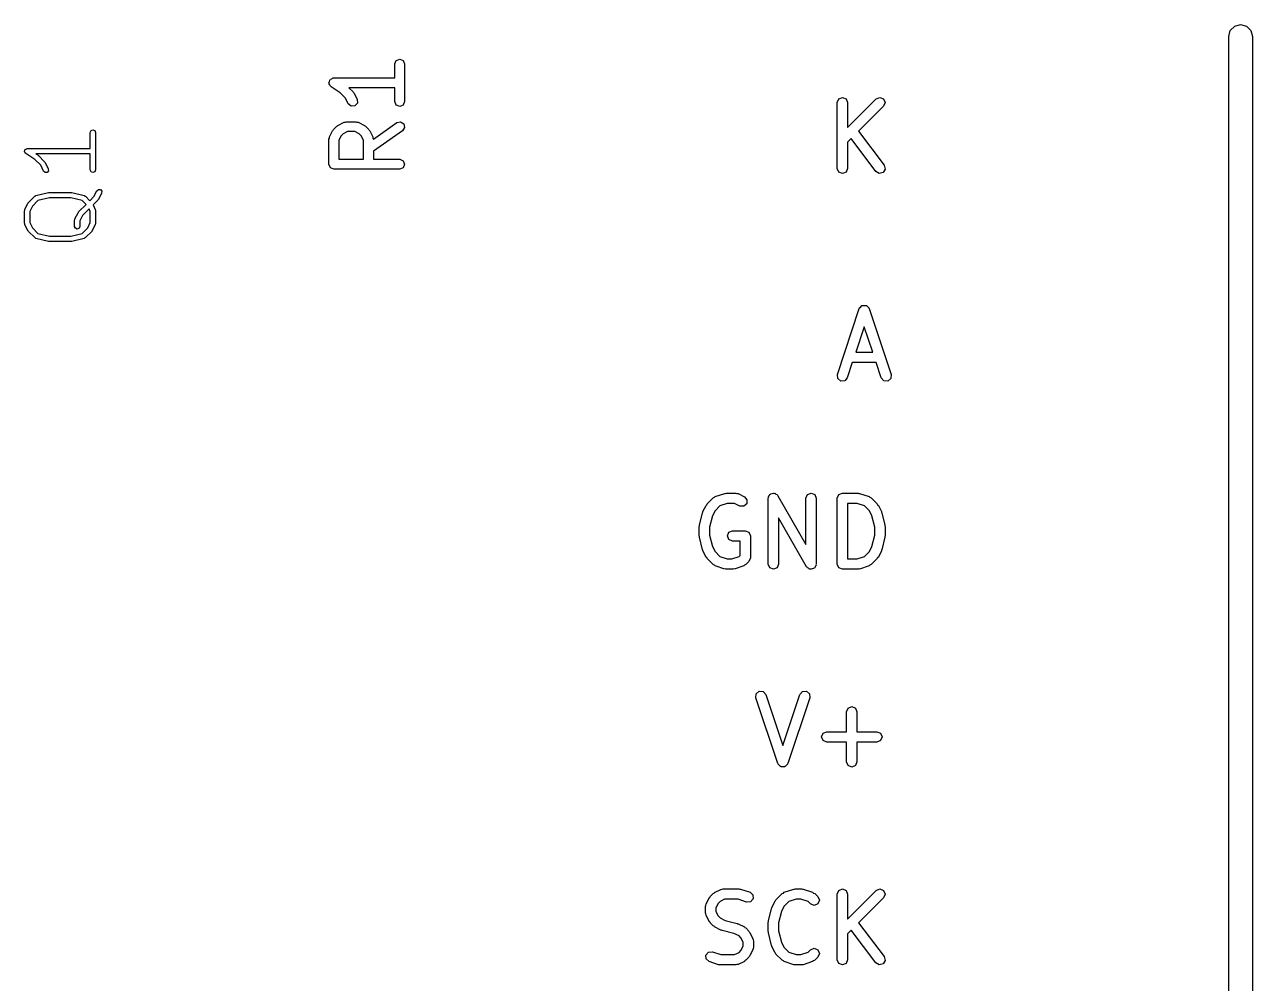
# Model space of a CAD drawing. Extents: x 114.4 to 183.2, y -118.4 to -91.7.
# Drawn here: x 167.4 to 183.15, y -107.06 to -94.75 of the extents above; entities that cross this region are included whole.
import ezdxf

# ---------------------------------------------------------------- set-up
doc = ezdxf.new("R2010")
doc.units = 0
doc.layers.add('BLACK', color=7, linetype='CONTINUOUS')

msp = doc.modelspace()

# ---------------------------------------------------------------- linework, layer by layer
at = {"layer": 'BLACK', "linetype": 'CONTINUOUS'}
for p, q in [((182.849, -94.9071), (182.869, -94.8309)), ((182.869, -94.8309), (182.925, -94.7751)), ((182.925, -94.7751), (183.001, -94.7547)), ((183.001, -94.7547), (183.077, -94.7751)), ((183.077, -94.7751), (183.133, -94.8309)), ((183.133, -94.8309), (183.153, -94.9071)), ((182.849, -117.513), (182.849, -94.9071)), ((183.153, -94.9071), (183.153, -117.513)), ((172.147, -95.2607), (172.165, -95.216)), ((172.147, -95.4387), (172.147, -95.2607)), ((172.165, -95.216), (172.21, -95.1974)), ((172.21, -95.1974), (172.255, -95.216)), ((172.255, -95.216), (172.273, -95.2607)), ((172.273, -95.2607), (172.273, -95.7433)), ((171.302, -95.502), (171.309, -95.485)), ((171.309, -95.485), (171.313, -95.4669)), ((171.313, -95.4669), (171.318, -95.4633)), ((171.318, -95.4633), (171.321, -95.4573)), ((171.321, -95.4573), (171.338, -95.4502)), ((171.338, -95.4502), (171.353, -95.4399)), ((171.353, -95.4399), (171.359, -95.4412)), ((171.359, -95.4412), (171.365, -95.4387)), ((171.365, -95.4387), (172.147, -95.4387)), ((171.304, -95.5081), (171.302, -95.502)), ((171.303, -95.5145), (171.304, -95.5081)), ((171.313, -95.5298), (171.303, -95.5145)), ((171.321, -95.5468), (171.313, -95.5298)), ((171.327, -95.5493), (171.321, -95.5468)), ((171.33, -95.5547), (171.327, -95.5493)), ((171.446, -95.6317), (171.33, -95.5547)), ((171.514, -95.7004), (171.446, -95.6317)), ((172.147, -95.5654), (171.558, -95.5654)), ((171.558, -95.5654), (171.611, -95.6181)), ((171.611, -95.6181), (171.615, -95.6278)), ((171.615, -95.6278), (171.623, -95.6346)), ((171.623, -95.6346), (171.663, -95.715)), ((172.147, -95.7433), (172.147, -95.5654)), ((171.55, -95.7717), (171.514, -95.7004)), ((171.587, -95.8034), (171.55, -95.7717)), ((171.635, -95.8), (171.587, -95.8034)), ((171.667, -95.7634), (171.635, -95.8)), ((171.663, -95.715), (171.667, -95.7634)), ((172.165, -95.7881), (172.147, -95.7433)), ((172.21, -95.8067), (172.165, -95.7881)), ((172.255, -95.7881), (172.21, -95.8067)), ((172.273, -95.7433), (172.255, -95.7881)), ((177.823, -95.7559), (177.843, -95.7087)), ((177.823, -96.6004), (177.823, -95.7559)), ((177.843, -95.7087), (177.89, -95.6892)), ((177.89, -95.6892), (177.937, -95.7087)), ((177.937, -95.7087), (177.957, -95.7559)), ((177.957, -96.0775), (178.325, -95.7087)), ((177.957, -95.7559), (177.957, -96.0775)), ((178.42, -95.803), (178.099, -96.1241)), ((178.325, -95.7087), (178.373, -95.6892)), ((178.373, -95.6892), (178.42, -95.7087)), ((178.42, -95.7087), (178.439, -95.7559)), ((178.439, -95.7559), (178.42, -95.803)), ((168.239, -96.1391), (168.249, -96.1152)), ((168.249, -96.1152), (168.273, -96.1053)), ((168.273, -96.1053), (168.297, -96.1152)), ((168.297, -96.1152), (168.307, -96.1391)), ((171.309, -96.1976), (171.349, -96.1172)), ((171.349, -96.1172), (171.357, -96.1103)), ((171.357, -96.1103), (171.361, -96.1007)), ((171.361, -96.1007), (171.401, -96.0605)), ((171.401, -96.0605), (171.411, -96.0565)), ((171.411, -96.0565), (171.417, -96.0486)), ((171.417, -96.0486), (171.498, -96.0084)), ((171.498, -96.0084), (171.513, -96.0074)), ((171.513, -96.0074), (171.526, -96.0017)), ((171.526, -96.0017), (171.647, -96.0017)), ((171.647, -96.0017), (171.66, -96.0074)), ((171.66, -96.0074), (171.675, -96.0084)), ((171.675, -96.0084), (171.756, -96.0486)), ((171.756, -96.0486), (171.762, -96.0565)), ((171.762, -96.0565), (171.772, -96.0605)), ((171.772, -96.0605), (171.812, -96.1007)), ((171.812, -96.1007), (171.816, -96.1103)), ((171.816, -96.1103), (171.824, -96.1172)), ((171.824, -96.1172), (171.864, -96.1976)), ((171.871, -96.2252), (172.174, -96.0132)), ((172.246, -96.117), (171.871, -96.3796)), ((172.174, -96.0132), (172.221, -96.0027)), ((172.221, -96.0027), (172.262, -96.0288)), ((172.272, -96.0761), (172.246, -96.117)), ((172.262, -96.0288), (172.272, -96.0761)), ((168.239, -96.3466), (168.239, -96.1391)), ((168.307, -96.1391), (168.307, -96.6217)), ((171.302, -96.2259), (171.308, -96.2123)), ((171.302, -96.5477), (171.302, -96.2259)), ((171.308, -96.2123), (171.309, -96.1976)), ((171.458, -96.183), (171.429, -96.2409)), ((171.429, -96.2409), (171.429, -96.4843)), ((171.483, -96.1573), (171.458, -96.183)), ((171.541, -96.1284), (171.483, -96.1573)), ((171.632, -96.1284), (171.541, -96.1284)), ((171.69, -96.1573), (171.632, -96.1284)), ((171.715, -96.183), (171.69, -96.1573)), ((171.744, -96.2409), (171.715, -96.183)), ((171.744, -96.4843), (171.744, -96.2409)), ((171.864, -96.1976), (171.865, -96.2123)), ((171.865, -96.2123), (171.871, -96.2252)), ((178.003, -96.2193), (177.957, -96.2661)), ((177.957, -96.2661), (177.957, -96.6004)), ((178.319, -96.6404), (178.003, -96.2193)), ((178.099, -96.1241), (178.426, -96.5604)), ((167.395, -96.3804), (167.398, -96.3713)), ((167.396, -96.3836), (167.395, -96.3804)), ((167.395, -96.387), (167.396, -96.3836)), ((167.401, -96.3952), (167.395, -96.387)), ((167.398, -96.3713), (167.4, -96.3616)), ((167.4, -96.3616), (167.403, -96.3597)), ((167.404, -96.4043), (167.401, -96.3952)), ((167.403, -96.3597), (167.404, -96.3565)), ((167.404, -96.3565), (167.414, -96.3527)), ((167.408, -96.4056), (167.404, -96.4043)), ((167.41, -96.4085), (167.408, -96.4056)), ((167.527, -96.4871), (167.41, -96.4085)), ((167.414, -96.3527), (167.422, -96.3473)), ((167.422, -96.3473), (167.425, -96.3479)), ((167.425, -96.3479), (167.428, -96.3466)), ((167.428, -96.3466), (168.239, -96.3466)), ((168.239, -96.4142), (167.54, -96.4142)), ((167.54, -96.4142), (167.568, -96.4327)), ((167.568, -96.4327), (167.57, -96.4356)), ((167.57, -96.4356), (167.573, -96.4369)), ((167.573, -96.4369), (167.653, -96.5174)), ((168.239, -96.6217), (168.239, -96.4142)), ((171.871, -96.3796), (171.871, -96.4843)), ((167.602, -96.5613), (167.527, -96.4871)), ((167.639, -96.6368), (167.602, -96.5613)), ((167.653, -96.5174), (167.655, -96.5225)), ((167.655, -96.5225), (167.66, -96.5261)), ((167.66, -96.5261), (167.7, -96.6066)), ((171.321, -96.5925), (171.302, -96.5477)), ((171.365, -96.611), (171.321, -96.5925)), ((171.429, -96.4843), (171.744, -96.4843)), ((171.871, -96.4843), (172.21, -96.4843)), ((172.21, -96.4843), (172.255, -96.5029)), ((172.255, -96.5925), (172.21, -96.611)), ((172.255, -96.5029), (172.273, -96.5477)), ((172.273, -96.5477), (172.255, -96.5925)), ((178.426, -96.5604), (178.439, -96.6099)), ((167.659, -96.6537), (167.639, -96.6368)), ((167.685, -96.6519), (167.659, -96.6537)), ((167.702, -96.6324), (167.685, -96.6519)), ((167.7, -96.6066), (167.702, -96.6324)), ((168.249, -96.6456), (168.239, -96.6217)), ((168.273, -96.6555), (168.249, -96.6456)), ((168.297, -96.6456), (168.273, -96.6555)), ((168.307, -96.6217), (168.297, -96.6456)), ((172.21, -96.611), (171.365, -96.611)), ((177.843, -96.6476), (177.823, -96.6004)), ((177.89, -96.6671), (177.843, -96.6476)), ((177.937, -96.6476), (177.89, -96.6671)), ((177.957, -96.6004), (177.937, -96.6476)), ((178.363, -96.6664), (178.319, -96.6404)), ((178.413, -96.6538), (178.363, -96.6664)), ((178.439, -96.6099), (178.413, -96.6538)), ((167.541, -96.9509), (167.702, -96.9106)), ((167.702, -96.9106), (167.706, -96.9113)), ((167.706, -96.9113), (167.71, -96.9096)), ((167.71, -96.9096), (167.991, -96.9096)), ((167.991, -96.9096), (167.995, -96.9113)), ((167.995, -96.9113), (168, -96.9106)), ((168, -96.9106), (168.16, -96.9509)), ((168.285, -96.9636), (168.323, -96.8881)), ((168.323, -96.8881), (168.343, -96.8712)), ((168.343, -96.8712), (168.368, -96.873)), ((168.368, -96.873), (168.385, -96.8925)), ((168.385, -96.8925), (168.384, -96.9183)), ((167.398, -97.1294), (167.438, -97.049)), ((167.438, -97.049), (167.443, -97.0453)), ((167.443, -97.0453), (167.445, -97.0402)), ((167.445, -97.0402), (167.525, -96.9597)), ((167.566, -97.0141), (167.496, -97.0841)), ((167.525, -96.9597), (167.533, -96.9563)), ((167.533, -96.9563), (167.541, -96.9509)), ((167.714, -96.9772), (167.566, -97.0141)), ((167.987, -96.9772), (167.714, -96.9772)), ((168.135, -97.0141), (167.987, -96.9772)), ((168.088, -97.1608), (168.185, -97.0641)), ((168.185, -97.0641), (168.135, -97.0141)), ((168.16, -96.9509), (168.168, -96.9563)), ((168.168, -96.9563), (168.176, -96.9597)), ((168.176, -96.9597), (168.233, -97.0163)), ((168.233, -97.0163), (168.285, -96.9636)), ((168.337, -97.0075), (168.274, -97.0707)), ((168.339, -97.0024), (168.337, -97.0075)), ((168.343, -96.9987), (168.339, -97.0024)), ((168.384, -96.9183), (168.343, -96.9987)), ((167.395, -97.1445), (167.398, -97.1372)), ((167.395, -97.3054), (167.395, -97.1445)), ((167.398, -97.1372), (167.398, -97.1294)), ((167.496, -97.0841), (167.462, -97.1525)), ((167.462, -97.1525), (167.462, -97.2974)), ((168.042, -97.25), (168.082, -97.1696)), ((168.082, -97.1696), (168.086, -97.166)), ((168.086, -97.166), (168.088, -97.1608)), ((168.14, -97.2047), (168.106, -97.2731)), ((168.223, -97.1211), (168.14, -97.2047)), ((168.239, -97.1525), (168.223, -97.1211)), ((168.239, -97.2974), (168.239, -97.1525)), ((168.274, -97.0707), (168.303, -97.1294)), ((168.303, -97.1294), (168.304, -97.1372)), ((168.304, -97.1372), (168.307, -97.1445)), ((168.307, -97.1445), (168.307, -97.3054)), ((167.398, -97.3126), (167.395, -97.3054)), ((167.398, -97.3205), (167.398, -97.3126)), ((167.438, -97.4009), (167.398, -97.3205)), ((167.462, -97.2974), (167.496, -97.3658)), ((167.496, -97.3658), (167.566, -97.4357)), ((168.038, -97.2651), (168.041, -97.2579)), ((168.038, -97.3456), (168.038, -97.2651)), ((168.048, -97.3695), (168.038, -97.3456)), ((168.041, -97.2579), (168.042, -97.25)), ((168.072, -97.3794), (168.048, -97.3695)), ((168.096, -97.3695), (168.072, -97.3794)), ((168.106, -97.3456), (168.096, -97.3695)), ((168.106, -97.2731), (168.106, -97.3456)), ((168.135, -97.4357), (168.205, -97.3658)), ((168.205, -97.3658), (168.239, -97.2974)), ((168.303, -97.3205), (168.263, -97.4009)), ((168.304, -97.3126), (168.303, -97.3205)), ((168.307, -97.3054), (168.304, -97.3126)), ((167.443, -97.4046), (167.438, -97.4009)), ((167.445, -97.4097), (167.443, -97.4046)), ((167.525, -97.4901), (167.445, -97.4097)), ((167.533, -97.4936), (167.525, -97.4901)), ((167.541, -97.499), (167.533, -97.4936)), ((167.702, -97.5392), (167.541, -97.499)), ((167.566, -97.4357), (167.714, -97.4727)), ((167.706, -97.5386), (167.702, -97.5392)), ((167.71, -97.5402), (167.706, -97.5386)), ((167.991, -97.5402), (167.71, -97.5402)), ((167.714, -97.4727), (167.987, -97.4727)), ((167.987, -97.4727), (168.135, -97.4357)), ((167.995, -97.5386), (167.991, -97.5402)), ((168, -97.5392), (167.995, -97.5386)), ((168.16, -97.499), (168, -97.5392)), ((168.168, -97.4936), (168.16, -97.499)), ((168.176, -97.4901), (168.168, -97.4936)), ((168.257, -97.4097), (168.176, -97.4901)), ((168.259, -97.4046), (168.257, -97.4097)), ((168.263, -97.4009), (168.259, -97.4046)), ((177.827, -99.2463), (178.108, -98.4018)), ((178.108, -98.4018), (178.111, -98.398)), ((178.111, -98.398), (178.112, -98.3931)), ((178.112, -98.3931), (178.128, -98.3792)), ((178.128, -98.3792), (178.142, -98.3632)), ((178.142, -98.3632), (178.147, -98.3629)), ((178.147, -98.3629), (178.15, -98.3596)), ((178.15, -98.3596), (178.171, -98.3611)), ((178.171, -98.3611), (178.193, -98.3596)), ((178.193, -98.3596), (178.196, -98.3629)), ((178.196, -98.3629), (178.201, -98.3632)), ((178.201, -98.3632), (178.215, -98.3792)), ((178.215, -98.3792), (178.231, -98.3931)), ((178.231, -98.3931), (178.231, -98.398)), ((178.231, -98.398), (178.235, -98.4018)), ((178.235, -98.4018), (178.516, -99.2463)), ((178.171, -98.6337), (178.063, -98.9595)), ((178.28, -98.9595), (178.171, -98.6337)), ((178.063, -98.9595), (178.28, -98.9595)), ((178.018, -99.0928), (177.953, -99.2885)), ((178.325, -99.0928), (178.018, -99.0928)), ((178.39, -99.2885), (178.325, -99.0928)), ((177.83, -99.2972), (177.827, -99.2463)), ((178.516, -99.2463), (178.513, -99.2972)), ((177.869, -99.3307), (177.83, -99.2972)), ((177.92, -99.3271), (177.869, -99.3307)), ((177.953, -99.2885), (177.92, -99.3271)), ((178.423, -99.3271), (178.39, -99.2885)), ((178.474, -99.3307), (178.423, -99.3271)), ((178.513, -99.2972), (178.474, -99.3307)), ((176.154, -100.909), (176.234, -100.829)), ((176.234, -100.829), (176.248, -100.823)), ((176.248, -100.823), (176.26, -100.813)), ((176.26, -100.813), (176.381, -100.773)), ((176.381, -100.773), (176.392, -100.773)), ((176.392, -100.773), (176.402, -100.769)), ((176.402, -100.769), (176.523, -100.769)), ((176.523, -100.769), (176.537, -100.775)), ((176.537, -100.775), (176.552, -100.776)), ((176.552, -100.776), (176.633, -100.816)), ((176.633, -100.816), (176.666, -100.855)), ((176.939, -100.836), (176.942, -100.827)), ((176.939, -101.68), (176.939, -100.836)), ((176.941, -100.818), (176.951, -100.805)), ((176.942, -100.827), (176.941, -100.818)), ((176.951, -100.805), (176.958, -100.789)), ((176.958, -100.789), (176.967, -100.785)), ((176.967, -100.785), (176.972, -100.778)), ((176.972, -100.778), (176.989, -100.776)), ((176.989, -100.776), (177.005, -100.769)), ((177.005, -100.769), (177.014, -100.773)), ((177.014, -100.773), (177.023, -100.772)), ((177.023, -100.772), (177.036, -100.782)), ((177.036, -100.782), (177.052, -100.789)), ((177.052, -100.789), (177.056, -100.797)), ((177.056, -100.797), (177.063, -100.803)), ((177.063, -100.803), (177.421, -101.429)), ((177.421, -100.836), (177.441, -100.789)), ((177.421, -101.429), (177.421, -100.836)), ((177.441, -100.789), (177.488, -100.769)), ((177.488, -100.769), (177.535, -100.789)), ((177.535, -100.789), (177.554, -100.836)), ((177.554, -100.836), (177.554, -101.68)), ((177.823, -100.836), (177.843, -100.789)), ((177.823, -101.68), (177.823, -100.836)), ((177.843, -100.789), (177.89, -100.769)), ((177.89, -100.769), (178.091, -100.769)), ((178.091, -100.769), (178.101, -100.773)), ((178.101, -100.773), (178.112, -100.773)), ((178.112, -100.773), (178.233, -100.813)), ((178.233, -100.813), (178.244, -100.823)), ((178.244, -100.823), (178.259, -100.829)), ((178.259, -100.829), (178.339, -100.909)), ((176.1, -101.015), (176.101, -101.007)), ((176.101, -101.007), (176.141, -100.927)), ((176.141, -100.927), (176.15, -100.92)), ((176.15, -100.92), (176.154, -100.909)), ((176.256, -100.996), (176.224, -101.06)), ((176.317, -100.934), (176.256, -100.996)), ((176.413, -100.903), (176.317, -100.934)), ((176.507, -100.903), (176.413, -100.903)), ((176.573, -100.936), (176.507, -100.903)), ((176.624, -100.939), (176.573, -100.936)), ((176.663, -100.906), (176.624, -100.939)), ((176.666, -100.855), (176.663, -100.906)), ((177.957, -100.903), (177.957, -101.614)), ((178.08, -100.903), (177.957, -100.903)), ((178.176, -100.934), (178.08, -100.903)), ((178.237, -100.996), (178.176, -100.934)), ((178.269, -101.06), (178.237, -100.996)), ((178.339, -100.909), (178.343, -100.92)), ((178.343, -100.92), (178.352, -100.927)), ((178.352, -100.927), (178.392, -101.007)), ((178.392, -101.007), (178.393, -101.015)), ((176.056, -101.182), (176.096, -101.021)), ((176.096, -101.021), (176.1, -101.015)), ((176.224, -101.06), (176.187, -101.206)), ((177.43, -101.714), (177.072, -101.087)), ((177.072, -101.087), (177.072, -101.68)), ((178.306, -101.206), (178.269, -101.06)), ((178.393, -101.015), (178.397, -101.021)), ((178.397, -101.021), (178.437, -101.182)), ((176.054, -101.198), (176.057, -101.19)), ((176.054, -101.318), (176.054, -101.198)), ((176.057, -101.326), (176.054, -101.318)), ((176.057, -101.19), (176.056, -101.182)), ((176.187, -101.206), (176.187, -101.31)), ((176.187, -101.31), (176.224, -101.456)), ((176.416, -101.318), (176.435, -101.271)), ((176.435, -101.366), (176.416, -101.318)), ((176.435, -101.271), (176.482, -101.252)), ((176.482, -101.252), (176.643, -101.252)), ((176.643, -101.252), (176.69, -101.271)), ((176.69, -101.271), (176.71, -101.318)), ((176.71, -101.318), (176.71, -101.6)), ((178.269, -101.456), (178.306, -101.31)), ((178.306, -101.31), (178.306, -101.206)), ((178.437, -101.182), (178.436, -101.19)), ((178.436, -101.19), (178.439, -101.198)), ((178.439, -101.318), (178.436, -101.326)), ((178.439, -101.198), (178.439, -101.318)), ((176.056, -101.335), (176.057, -101.326)), ((176.096, -101.496), (176.056, -101.335)), ((176.224, -101.456), (176.256, -101.52)), ((176.482, -101.385), (176.435, -101.366)), ((176.577, -101.385), (176.482, -101.385)), ((176.577, -101.572), (176.577, -101.385)), ((178.237, -101.52), (178.269, -101.456)), ((178.437, -101.335), (178.397, -101.496)), ((178.436, -101.326), (178.437, -101.335)), ((176.1, -101.502), (176.096, -101.496)), ((176.101, -101.509), (176.1, -101.502)), ((176.141, -101.59), (176.101, -101.509)), ((176.15, -101.597), (176.141, -101.59)), ((176.154, -101.607), (176.15, -101.597)), ((176.234, -101.687), (176.154, -101.607)), ((176.256, -101.52), (176.317, -101.582)), ((176.317, -101.582), (176.413, -101.614)), ((176.413, -101.614), (176.472, -101.614)), ((176.472, -101.614), (176.567, -101.582)), ((176.567, -101.582), (176.577, -101.572)), ((176.71, -101.6), (176.69, -101.647)), ((177.957, -101.614), (178.08, -101.614)), ((178.08, -101.614), (178.176, -101.582)), ((178.176, -101.582), (178.237, -101.52)), ((178.339, -101.607), (178.259, -101.687)), ((178.343, -101.597), (178.339, -101.607)), ((178.352, -101.59), (178.343, -101.597)), ((178.392, -101.509), (178.352, -101.59)), ((178.393, -101.502), (178.392, -101.509)), ((178.397, -101.496), (178.393, -101.502)), ((176.248, -101.693), (176.234, -101.687)), ((176.26, -101.703), (176.248, -101.693)), ((176.381, -101.744), (176.26, -101.703)), ((176.392, -101.743), (176.381, -101.744)), ((176.402, -101.747), (176.392, -101.743)), ((176.482, -101.747), (176.402, -101.747)), ((176.493, -101.743), (176.482, -101.747)), ((176.503, -101.744), (176.493, -101.743)), ((176.624, -101.703), (176.503, -101.744)), ((176.636, -101.693), (176.624, -101.703)), ((176.65, -101.687), (176.636, -101.693)), ((176.69, -101.647), (176.65, -101.687)), ((176.958, -101.728), (176.939, -101.68)), ((177.005, -101.747), (176.958, -101.728)), ((177.052, -101.728), (177.005, -101.747)), ((177.072, -101.68), (177.052, -101.728)), ((177.437, -101.719), (177.43, -101.714)), ((177.441, -101.728), (177.437, -101.719)), ((177.457, -101.734), (177.441, -101.728)), ((177.47, -101.745), (177.457, -101.734)), ((177.479, -101.744), (177.47, -101.745)), ((177.488, -101.747), (177.479, -101.744)), ((177.504, -101.74), (177.488, -101.747)), ((177.521, -101.738), (177.504, -101.74)), ((177.526, -101.731), (177.521, -101.738)), ((177.535, -101.728), (177.526, -101.731)), ((177.542, -101.712), (177.535, -101.728)), ((177.552, -101.698), (177.542, -101.712)), ((177.554, -101.68), (177.551, -101.689)), ((177.551, -101.689), (177.552, -101.698)), ((177.843, -101.728), (177.823, -101.68)), ((177.89, -101.747), (177.843, -101.728)), ((178.091, -101.747), (177.89, -101.747)), ((178.101, -101.743), (178.091, -101.747)), ((178.112, -101.744), (178.101, -101.743)), ((178.233, -101.703), (178.112, -101.744)), ((178.244, -101.693), (178.233, -101.703)), ((178.259, -101.687), (178.244, -101.693)), ((176.781, -103.397), (176.785, -103.346)), ((176.785, -103.346), (176.823, -103.313)), ((176.823, -103.313), (176.874, -103.316)), ((176.874, -103.316), (176.908, -103.355)), ((176.908, -103.355), (177.126, -104.01)), ((177.126, -104.01), (177.344, -103.355)), ((177.344, -103.355), (177.378, -103.316)), ((177.378, -103.316), (177.428, -103.313)), ((177.428, -103.313), (177.467, -103.346)), ((177.467, -103.346), (177.471, -103.397)), ((177.063, -104.242), (176.781, -103.397)), ((177.471, -103.397), (177.189, -104.242)), ((177.944, -103.577), (177.963, -103.53)), ((177.963, -103.53), (178.011, -103.51)), ((178.011, -103.51), (178.058, -103.53)), ((178.058, -103.53), (178.077, -103.577)), ((177.944, -103.832), (177.944, -103.577)), ((178.077, -103.577), (178.077, -103.832)), ((177.642, -103.852), (177.689, -103.832)), ((177.689, -103.832), (177.944, -103.832)), ((178.077, -103.832), (178.332, -103.832)), ((178.332, -103.832), (178.379, -103.852)), ((177.622, -103.899), (177.642, -103.852)), ((177.642, -103.946), (177.622, -103.899)), ((177.689, -103.965), (177.642, -103.946)), ((177.944, -103.965), (177.689, -103.965)), ((177.944, -104.22), (177.944, -103.965)), ((178.332, -103.965), (178.077, -103.965)), ((178.077, -103.965), (178.077, -104.22)), ((178.379, -103.946), (178.332, -103.965)), ((178.379, -103.852), (178.399, -103.899)), ((178.399, -103.899), (178.379, -103.946)), ((177.066, -104.245), (177.063, -104.242)), ((177.066, -104.25), (177.066, -104.245)), ((177.082, -104.264), (177.066, -104.25)), ((177.096, -104.28), (177.082, -104.264)), ((177.101, -104.28), (177.096, -104.28)), ((177.105, -104.284), (177.101, -104.28)), ((177.126, -104.282), (177.105, -104.284)), ((177.147, -104.284), (177.126, -104.282)), ((177.151, -104.28), (177.147, -104.284)), ((177.156, -104.28), (177.151, -104.28)), ((177.17, -104.264), (177.156, -104.28)), ((177.185, -104.25), (177.17, -104.264)), ((177.186, -104.245), (177.185, -104.25)), ((177.189, -104.242), (177.186, -104.245)), ((177.963, -104.268), (177.944, -104.22)), ((178.011, -104.287), (177.963, -104.268)), ((178.058, -104.268), (178.011, -104.287)), ((178.077, -104.22), (178.058, -104.268)), ((176.251, -105.896), (176.332, -105.856)), ((176.332, -105.856), (176.347, -105.855)), ((176.347, -105.855), (176.362, -105.849)), ((176.362, -105.849), (176.563, -105.849)), ((176.563, -105.849), (176.573, -105.853)), ((176.573, -105.853), (176.584, -105.853)), ((176.584, -105.853), (176.705, -105.893)), ((176.705, -105.893), (176.743, -105.926)), ((177.133, -105.903), (177.145, -105.893)), ((177.145, -105.893), (177.266, -105.853)), ((177.266, -105.853), (177.277, -105.853)), ((177.277, -105.853), (177.287, -105.849)), ((177.287, -105.849), (177.367, -105.849)), ((177.367, -105.849), (177.377, -105.853)), ((177.377, -105.853), (177.388, -105.853)), ((177.388, -105.853), (177.509, -105.893)), ((177.509, -105.893), (177.521, -105.903)), ((177.823, -105.916), (177.843, -105.869)), ((177.843, -105.869), (177.89, -105.849)), ((177.89, -105.849), (177.937, -105.869)), ((177.937, -105.869), (177.957, -105.916)), ((177.957, -106.238), (178.325, -105.869)), ((178.325, -105.869), (178.373, -105.849)), ((178.373, -105.849), (178.42, -105.869)), ((178.42, -105.869), (178.439, -105.916)), ((176.14, -106.062), (176.141, -106.047)), ((176.141, -106.047), (176.181, -105.966)), ((176.181, -105.966), (176.19, -105.959)), ((176.19, -105.959), (176.194, -105.949)), ((176.194, -105.949), (176.234, -105.909)), ((176.234, -105.909), (176.244, -105.905)), ((176.244, -105.905), (176.251, -105.896)), ((176.296, -106.036), (176.268, -106.092)), ((176.321, -106.011), (176.296, -106.036)), ((176.377, -105.983), (176.321, -106.011)), ((176.552, -105.983), (176.377, -105.983)), ((176.662, -106.019), (176.552, -105.983)), ((176.713, -106.016), (176.662, -106.019)), ((176.747, -105.977), (176.713, -106.016)), ((176.743, -105.926), (176.747, -105.977)), ((176.986, -106.087), (177.026, -106.007)), ((177.026, -106.007), (177.034, -106)), ((177.034, -106), (177.038, -105.989)), ((177.038, -105.989), (177.119, -105.909)), ((177.119, -105.909), (177.133, -105.903)), ((177.202, -106.014), (177.14, -106.076)), ((177.298, -105.983), (177.202, -106.014)), ((177.356, -105.983), (177.298, -105.983)), ((177.452, -106.014), (177.356, -105.983)), ((177.481, -106.043), (177.452, -106.014)), ((177.528, -106.063), (177.481, -106.043)), ((177.521, -105.903), (177.535, -105.909)), ((177.575, -106.043), (177.528, -106.063)), ((177.535, -105.909), (177.575, -105.949)), ((177.575, -105.949), (177.595, -105.996)), ((177.595, -105.996), (177.575, -106.043)), ((177.823, -106.76), (177.823, -105.916)), ((177.957, -105.916), (177.957, -106.238)), ((178.42, -105.963), (178.099, -106.284)), ((178.439, -105.916), (178.42, -105.963)), ((176.134, -106.077), (176.14, -106.062)), ((176.134, -106.157), (176.134, -106.077)), ((176.14, -106.172), (176.134, -106.157)), ((176.141, -106.187), (176.14, -106.172)), ((176.181, -106.267), (176.141, -106.187)), ((176.268, -106.092), (176.268, -106.141)), ((176.268, -106.141), (176.296, -106.198)), ((176.296, -106.198), (176.321, -106.223)), ((176.941, -106.262), (176.981, -106.101)), ((176.981, -106.101), (176.985, -106.095)), ((176.985, -106.095), (176.986, -106.087)), ((177.108, -106.14), (177.072, -106.286)), ((177.14, -106.076), (177.108, -106.14)), ((176.19, -106.275), (176.181, -106.267)), ((176.194, -106.285), (176.19, -106.275)), ((176.234, -106.325), (176.194, -106.285)), ((176.244, -106.329), (176.234, -106.325)), ((176.251, -106.337), (176.244, -106.329)), ((176.332, -106.378), (176.251, -106.337)), ((176.321, -106.223), (176.385, -106.255)), ((176.385, -106.255), (176.539, -106.294)), ((176.539, -106.294), (176.545, -106.298)), ((176.545, -106.298), (176.552, -106.299)), ((176.552, -106.299), (176.633, -106.339)), ((176.633, -106.339), (176.64, -106.347)), ((176.64, -106.347), (176.65, -106.351)), ((176.65, -106.351), (176.69, -106.392)), ((176.939, -106.278), (176.942, -106.27)), ((176.939, -106.398), (176.939, -106.278)), ((176.942, -106.27), (176.941, -106.262)), ((177.072, -106.286), (177.072, -106.39)), ((178.099, -106.284), (178.426, -106.72)), ((176.339, -106.378), (176.332, -106.378)), ((176.346, -106.383), (176.339, -106.378)), ((176.499, -106.421), (176.346, -106.383)), ((176.564, -106.453), (176.499, -106.421)), ((176.588, -106.478), (176.564, -106.453)), ((176.617, -106.535), (176.588, -106.478)), ((176.69, -106.392), (176.695, -106.402)), ((176.695, -106.402), (176.703, -106.409)), ((176.703, -106.409), (176.743, -106.489)), ((176.743, -106.489), (176.744, -106.505)), ((176.744, -106.505), (176.75, -106.519)), ((176.75, -106.519), (176.75, -106.6)), ((176.942, -106.406), (176.939, -106.398)), ((176.941, -106.415), (176.942, -106.406)), ((176.981, -106.576), (176.941, -106.415)), ((177.072, -106.39), (177.108, -106.536)), ((178.003, -106.379), (177.957, -106.426)), ((177.957, -106.426), (177.957, -106.76)), ((178.319, -106.8), (178.003, -106.379)), ((176.138, -106.699), (176.171, -106.661)), ((176.171, -106.661), (176.222, -106.657)), ((176.222, -106.657), (176.332, -106.694)), ((176.507, -106.694), (176.564, -106.665)), ((176.564, -106.665), (176.588, -106.641)), ((176.588, -106.641), (176.617, -106.584)), ((176.617, -106.584), (176.617, -106.535)), ((176.743, -106.629), (176.703, -106.71)), ((176.744, -106.614), (176.743, -106.629)), ((176.75, -106.6), (176.744, -106.614)), ((176.985, -106.582), (176.981, -106.576)), ((176.986, -106.589), (176.985, -106.582)), ((177.026, -106.67), (176.986, -106.589)), ((177.034, -106.677), (177.026, -106.67)), ((177.038, -106.687), (177.034, -106.677)), ((177.108, -106.536), (177.14, -106.6)), ((177.14, -106.6), (177.202, -106.662)), ((177.202, -106.662), (177.298, -106.694)), ((177.356, -106.694), (177.452, -106.662)), ((177.452, -106.662), (177.481, -106.633)), ((177.481, -106.633), (177.528, -106.613)), ((177.528, -106.613), (177.575, -106.633)), ((177.575, -106.633), (177.595, -106.68)), ((177.595, -106.68), (177.575, -106.727)), ((176.141, -106.75), (176.138, -106.699)), ((176.18, -106.783), (176.141, -106.75)), ((176.3, -106.824), (176.18, -106.783)), ((176.311, -106.823), (176.3, -106.824)), ((176.322, -106.827), (176.311, -106.823)), ((176.523, -106.827), (176.322, -106.827)), ((176.332, -106.694), (176.507, -106.694)), ((176.537, -106.821), (176.523, -106.827)), ((176.552, -106.82), (176.537, -106.821)), ((176.633, -106.78), (176.552, -106.82)), ((176.64, -106.772), (176.633, -106.78)), ((176.65, -106.767), (176.64, -106.772)), ((176.69, -106.727), (176.65, -106.767)), ((176.695, -106.717), (176.69, -106.727)), ((176.703, -106.71), (176.695, -106.717)), ((177.119, -106.767), (177.038, -106.687)), ((177.133, -106.773), (177.119, -106.767)), ((177.145, -106.783), (177.133, -106.773)), ((177.266, -106.824), (177.145, -106.783)), ((177.277, -106.823), (177.266, -106.824)), ((177.287, -106.827), (177.277, -106.823)), ((177.367, -106.827), (177.287, -106.827)), ((177.298, -106.694), (177.356, -106.694)), ((177.377, -106.823), (177.367, -106.827)), ((177.388, -106.824), (177.377, -106.823)), ((177.509, -106.783), (177.388, -106.824)), ((177.521, -106.773), (177.509, -106.783)), ((177.535, -106.767), (177.521, -106.773)), ((177.575, -106.727), (177.535, -106.767)), ((177.843, -106.808), (177.823, -106.76)), ((177.89, -106.827), (177.843, -106.808)), ((177.937, -106.808), (177.89, -106.827)), ((177.957, -106.76), (177.937, -106.808)), ((178.363, -106.826), (178.319, -106.8)), ((178.413, -106.814), (178.363, -106.826)), ((178.439, -106.77), (178.413, -106.814)), ((178.426, -106.72), (178.439, -106.77))]:
    msp.add_line(p, q, dxfattribs=at)

doc.saveas('drawing.dxf')
